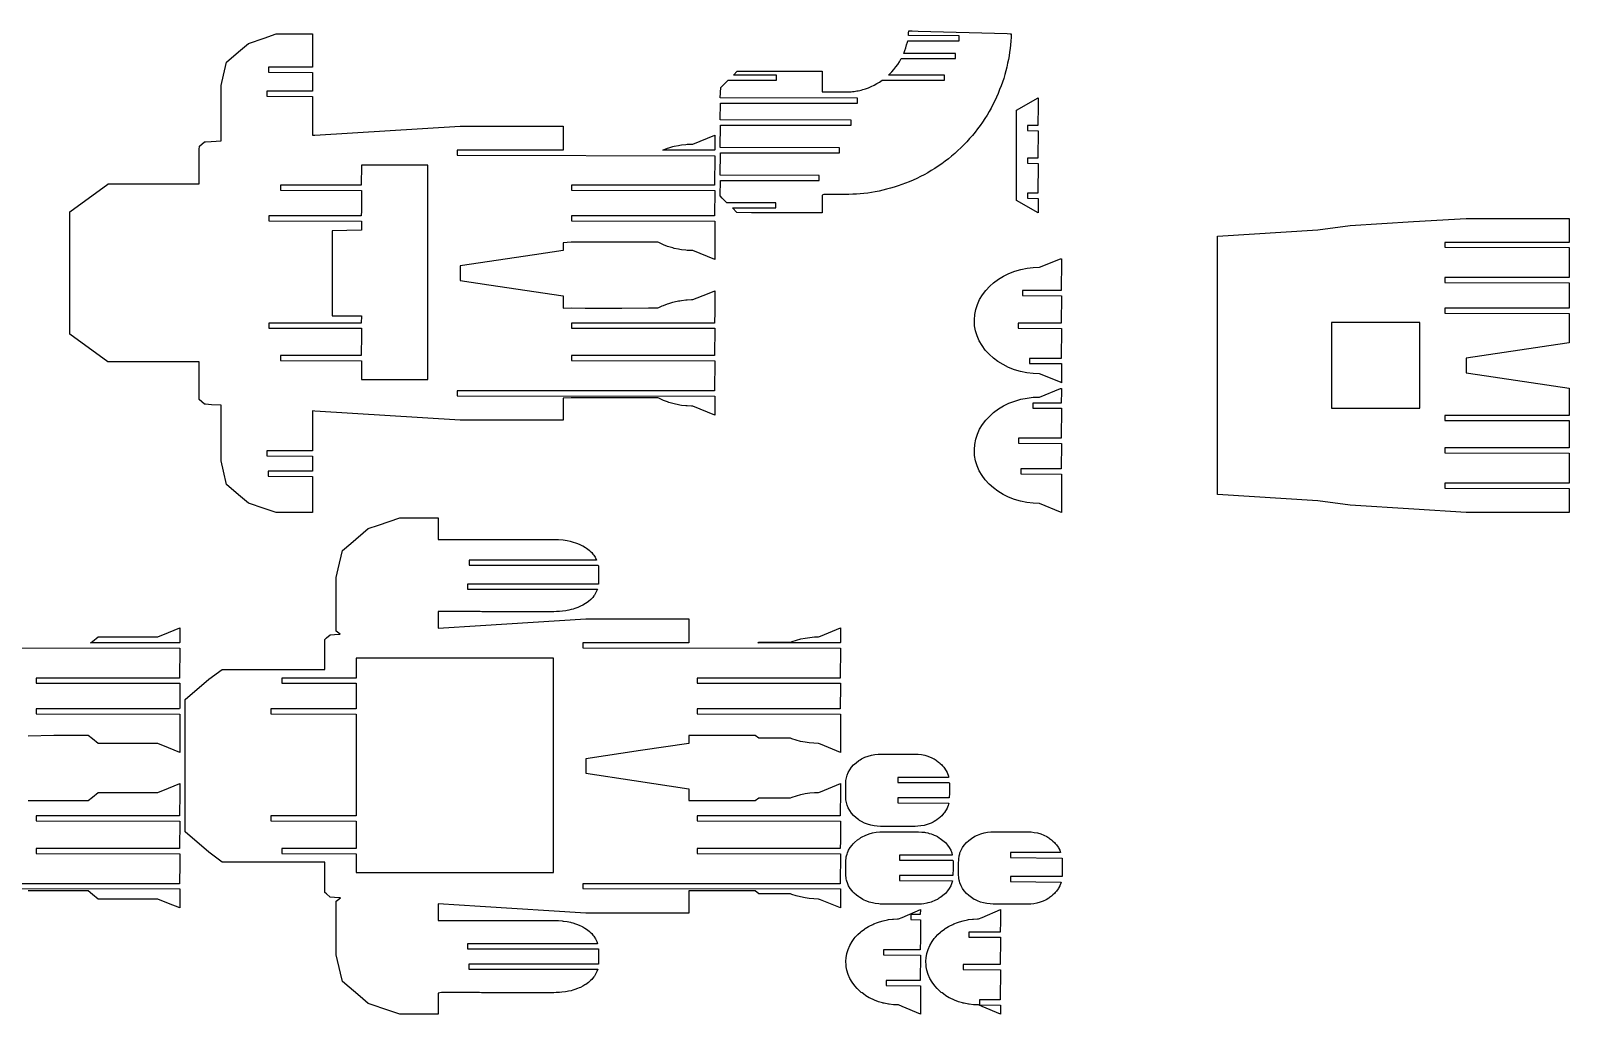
# Model space of a CAD drawing. Header units: millimetres. Extents: x -198 to 1194, y 2 to 1888.
# Drawn here: x 297 to 1194, y 2 to 575 of the extents above; entities that cross this region are included whole.
import ezdxf

# ---------------------------------------------------------------- set-up
doc = ezdxf.new("R2010")
doc.units = ezdxf.units.MM
doc.layers.get('0').update_dxf_attribs({"linetype": 'CONTINUOUS'})

msp = doc.modelspace()

# ---------------------------------------------------------------- linework, layer by layer
for points in [[(699.086726, 541.924279), (699.978437, 542.815992), (703.386948, 546.224506), (731.473157, 546.224506), (731.473157, 549.124506), (706.436945, 549.274506), (708.649234, 551.486795), (716.900259, 551.486795), (742.122717, 551.486796), (749.70093, 551.486796), (758.209367, 551.486795), (758.209369, 540.711886), (758.209371, 539.394874), (759.061589, 539.394407), (760.414403, 539.393666), (767.394367, 539.393666), (771.832838, 539.393666), (772.561586, 539.414468), (773.448547, 539.429617), (774.268538, 539.483589), (775.088518, 539.537598), (775.918403, 539.629891), (776.74827, 539.722221), (777.585599, 539.854336), (778.422898, 539.986487), (779.26499, 540.159733), (780.107065, 540.333013), (780.951083, 540.548475), (781.795071, 540.763972), (783.476633, 541.324611), (785.158134, 541.885315), (786.809479, 542.621097), (788.460761, 543.35694), (790.055058, 544.26599), (791.649281, 545.175096), (793.123846, 546.224506), (829.475423, 546.224506), (829.475423, 549.124506), (796.894579, 549.274506), (797.473125, 549.781562), (798.743178, 551.145232), (800.013144, 552.508933), (801.133366, 553.986218), (802.253497, 555.463525), (803.210388, 557.029575), (804.314541, 558.854176), (835.980632, 558.854176), (835.980632, 561.754176), (805.75702, 561.904176), (806.349239, 563.516108), (806.960429, 565.179928), (807.399992, 566.853502), (807.839473, 568.527063), (808.036582, 569.293819), (838.140061, 569.293819), (838.140061, 572.193819), (808.424745, 572.343819), (808.517385, 573.630512), (808.631187, 575.096191), (809.202989, 575.079489), (810.650227, 575.037213), (814.169881, 574.934404), (866.125322, 573.416774), (867.734407, 573.369773), (868.376855, 573.351006), (868.284277, 571.449385), (868.160405, 569.115129), (867.953417, 566.958041), (867.748419, 564.821376), (867.439637, 562.641233), (867.133813, 560.481734), (866.719481, 558.285134), (866.309114, 556.109329), (865.785997, 553.903398), (865.267866, 551.718348), (864.63332, 549.510692), (864.004816, 547.323934), (863.25688, 545.122582), (862.516062, 542.942065), (861.653522, 540.755392), (860.79918, 538.589415), (859.821605, 536.426067), (858.853321, 534.283191), (857.761151, 532.151983), (856.679358, 530.04094), (855.473918, 527.950757), (854.279926, 525.880348), (852.963429, 523.840031), (851.659429, 521.819013), (850.235014, 519.837247), (848.82412, 517.874225), (847.295811, 515.959423), (845.782002, 514.06273), (844.154693, 512.222919), (842.542821, 510.400507), (840.82221, 508.643219), (839.117924, 506.902545), (837.310472, 505.234712), (835.520159, 503.582648), (833.632979, 502.010516), (831.763696, 500.453242), (829.804488, 498.982287), (827.86386, 497.525234), (825.840797, 496.160109), (823.836911, 494.807882), (821.75851, 493.552365), (819.699815, 492.308706), (817.574864, 491.165669), (815.47005, 490.033422), (813.307443, 489.004823), (811.165335, 487.985933), (808.973995, 487.072831), (806.803419, 486.168342), (804.592171, 485.370908), (802.401877, 484.580993), (800.179348, 483.898554), (797.977877, 483.222541), (795.752406, 482.653629), (793.548015, 482.090071), (791.327565, 481.632484), (789.128153, 481.179197), (786.920248, 480.830077), (784.73326, 480.484229), (782.544936, 480.240126), (780.377333, 479.998298), (778.215064, 479.855255), (776.073273, 479.713532), (773.736368, 479.658809), (771.832838, 479.622505), (767.394367, 479.622505), (760.414403, 479.622505), (759.061589, 479.621764), (758.209374, 479.215842), (758.209369, 478.426891), (758.209367, 468.842169), (749.700929, 468.842169), (742.122717, 468.842169), (716.900259, 468.842169), (708.33821, 469.153191), (705.956889, 471.779513), (731.185629, 471.779513), (731.185629, 474.679513), (702.66189, 474.829512), (699.978437, 477.512967), (698.731888, 478.759517), (698.826888, 487.872456), (756.466852, 487.872456), (756.466852, 490.772456), (698.731888, 490.922456), (698.826888, 503.9654), (768.194579, 503.965399), (768.194579, 506.865399), (698.731888, 507.015399), (698.826888, 520.058343), (775.133005, 520.058343), (775.133005, 522.958343), (698.731888, 523.108343), (698.826888, 532.861991), (778.830348, 532.861991), (778.830348, 535.761991), (698.731888, 535.911991)], [(547.160208, 438.002826), (547.160208, 435.635573), (547.160208, 429.502826), (563.87023, 427.003594), (607.1602, 420.528934), (607.1602, 417.580351), (607.1602, 413.420647), (611.776592, 413.426276), (619.984054, 413.421317), (629.403804, 413.421318), (641.320312, 413.421318), (656.942468, 413.428479), (662.433395, 413.464753), (662.895766, 413.692249), (664.090252, 414.256925), (664.928284, 414.652432), (665.744428, 414.977758), (667.969309, 415.836422), (668.799244, 416.110623), (671.145491, 416.795656), (671.985427, 417.018775), (674.426193, 417.517664), (675.272451, 417.69), (676.108753, 417.810545), (678.628559, 418.115546), (679.469225, 418.187785), (682.021101, 418.290084), (682.862677, 418.314098), (691.368448, 421.784454), (695.556888, 423.493337), (695.556888, 422.049828), (695.556888, 411.464099), (695.461888, 404.643986), (611.990647, 404.643986), (611.990647, 401.743986), (695.556888, 401.593986), (695.461888, 385.651993), (611.990647, 385.651993), (611.990648, 382.751994), (695.556888, 382.601994), (695.461888, 365.132803), (545.334169, 365.132803), (545.334169, 362.232803), (695.556888, 362.082803), (695.556888, 352.42749), (695.556888, 350.983981), (691.368449, 352.692864), (682.862678, 356.163219), (682.021101, 356.187234), (679.469224, 356.28953), (678.628559, 356.361768), (676.108754, 356.666771), (675.272451, 356.787318), (674.426193, 356.959654), (671.985427, 357.458538), (671.145492, 357.681657), (668.799244, 358.366693), (667.969308, 358.640893), (665.744427, 359.49956), (664.928283, 359.824887), (662.895766, 360.785066), (662.35084, 361.05621), (656.9374, 361.049022), (641.320312, 361.056003), (631.900563, 361.056003), (619.984054, 361.056003), (611.776592, 361.051041), (607.160201, 360.856249), (607.160201, 360.321727), (607.1602, 353.219607), (607.1602, 348.01402), (591.076043, 348.01402), (547.160208, 348.014019), (462.339159, 353.298555), (461.076787, 353.377204), (461.077732, 352.407014), (461.08099, 349.05776), (461.081899, 348.125494), (461.082464, 347.544235), (461.0831, 346.892441), (461.083789, 346.185208), (461.084506, 345.447962), (461.085217, 344.716077), (461.085887, 344.031758), (461.086463, 343.438039), (461.004301, 330.103011), (434.464477, 330.103012), (434.464477, 327.203012), (461.102417, 327.053012), (461.015853, 318.23919), (435.173977, 318.23919), (435.173977, 315.33919), (461.113969, 315.18919), (461.11933, 309.683289), (461.121876, 307.070472), (461.122395, 306.535428), (461.122966, 305.952004), (461.123551, 305.350911), (461.124122, 304.760977), (461.125157, 303.701543), (461.125958, 302.877849), (461.126519, 302.301511), (461.127157, 301.64503), (461.127156, 297.923809), (461.127157, 296.988279), (461.127157, 294.189711), (448.487378, 294.189711), (439.860323, 294.189711), (432.802411, 296.589401), (423.754859, 299.665566), (417.987051, 304.568206), (410.94354, 310.555194), (409.149054, 318.181765), (407.728096, 324.220862), (407.728089, 350.563552), (407.72809, 356.700943), (402.261034, 357.041559), (398.661799, 357.265797), (398.003442, 357.306814), (395.011449, 360.043215), (395.011449, 361.83531), (395.01145, 367.21004), (395.011449, 381.960593), (391.480865, 381.960593), (341.8999, 381.960593), (341.636134, 382.11237), (319.636444, 398.224049), (319.636444, 461.476578), (319.636444, 469.59951), (341.636134, 485.711189), (341.899902, 485.862967), (391.480865, 485.862973), (395.011449, 485.862973), (395.011449, 500.493983), (395.011449, 505.807544), (395.248547, 507.795893), (398.003623, 510.313361), (398.639784, 510.352505), (402.034722, 510.561408), (407.728091, 510.911742), (407.72809, 517.772397), (407.728096, 543.207168), (409.149054, 549.246269), (410.94354, 556.87284), (417.987051, 562.859828), (423.754859, 567.762459), (432.802411, 570.838624), (439.860323, 573.238314), (448.487378, 573.238314), (461.127157, 573.238314), (461.127157, 569.460009), (461.127072, 565.696364), (461.126519, 565.126521), (461.125957, 564.550184), (461.124665, 563.222325), (461.124123, 562.667053), (461.123551, 562.077122), (461.122966, 561.47603), (461.122395, 560.892601), (461.121876, 560.357562), (461.11933, 557.744745), (461.020676, 553.842486), (435.381141, 553.842486), (435.381141, 550.942486), (461.11256, 550.792487), (461.007074, 539.872744), (434.464306, 539.872744), (434.464305, 536.972744), (461.098958, 536.822744), (461.086463, 523.98999), (461.085887, 523.396271), (461.085217, 522.711949), (461.084505, 521.980064), (461.083789, 521.242817), (461.0831, 520.535584), (461.082463, 519.88379), (461.081408, 518.798096), (461.080644, 518.014652), (461.077959, 515.257436), (461.077422, 514.7056), (461.076924, 514.194477), (462.486411, 514.281207), (547.160208, 519.491476), (563.244365, 519.491476), (607.1602, 519.491476), (607.1602, 513.363022), (607.1602, 505.531844), (545.334169, 505.531844), (545.334168, 502.631844), (695.556888, 502.208137), (695.461888, 485.024318), (611.990648, 485.024318), (611.990648, 482.124318), (695.556888, 481.974318), (695.461888, 467.089729), (611.990647, 467.089729), (611.990648, 464.189728), (695.556888, 464.039728), (695.556888, 443.171524), (695.556888, 441.728016), (691.368448, 443.436899), (682.862677, 446.907255), (682.021101, 446.93127), (679.469224, 447.03357), (678.628559, 447.105809), (676.108754, 447.410809), (675.27245, 447.531353), (674.426193, 447.70369), (671.985427, 448.202579), (671.145491, 448.425696), (668.799244, 449.110729), (667.969309, 449.384932), (665.744428, 450.243597), (664.928284, 450.568923), (662.895766, 451.529105), (662.350838, 451.800242), (656.937279, 451.793056), (641.320325, 451.800039), (631.900443, 451.800039), (619.984066, 451.800039), (611.776664, 451.795081), (607.160201, 451.449476), (607.1602, 448.956141), (607.1602, 446.976719), (590.450178, 444.477487)], [(884.041996, 477.268111), (884.041997, 473.32663), (884.041997, 468.842168), (871.551856, 476.048968), (871.551855, 527.883099), (871.551856, 528.798963), (884.041997, 536.005765), (884.041996, 531.521302), (883.946996, 519.829294), (877.846926, 519.829294), (877.846926, 516.929295), (884.041996, 516.779294), (883.946996, 500.837302), (877.846926, 500.837302), (877.846926, 497.937302), (884.041996, 497.787302), (883.946996, 480.318111), (877.846926, 480.318111), (877.846926, 477.418111)], [(691.368449, 512.528491), (695.556888, 514.237376), (695.556888, 512.793867), (695.556888, 505.681844), (695.461888, 505.531844), (665.267909, 505.531844), (665.744428, 505.721791), (667.969309, 506.580455), (668.799244, 506.854656), (671.145492, 507.539696), (671.985427, 507.762813), (674.426193, 508.261701), (675.27245, 508.434039), (676.108753, 508.554584), (678.628559, 508.859583), (679.469224, 508.931822), (682.0211, 509.034118), (682.862677, 509.058133)], [(472.591366, 408.800008), (476.766671, 408.800008), (489.581848, 408.800007), (489.486849, 404.643986), (435.659147, 404.643986), (435.659147, 401.743986), (489.581849, 401.593986), (489.581849, 397.730275), (489.486849, 385.651993), (442.346649, 385.651994), (442.34665, 382.751993), (489.58185, 382.601993), (489.58185, 371.703713), (528.324407, 371.703713), (528.324407, 488.603219), (528.324407, 496.703714), (489.58185, 496.703714), (489.48685, 485.024318), (442.346649, 485.024318), (442.346649, 482.124318), (489.581849, 481.974318), (489.581849, 470.110678), (489.486849, 467.089728), (435.659147, 467.089729), (435.659147, 464.189728), (489.581849, 464.039729), (489.581848, 458.80001), (472.591366, 458.397354), (472.591366, 453.833929)], [(988.731896, 354.124035), (988.731896, 392.911904), (988.731896, 405.829143), (988.731888, 409.256617), (988.731903, 455.310262), (1047.160673, 459.011181), (1066.006869, 461.500971), (1102.958979, 463.774761), (1133.713115, 465.667168), (1139.198179, 465.667169), (1193.713108, 465.667168), (1193.713108, 463.577225), (1193.713108, 460.516436), (1193.713108, 459.901098), (1193.713108, 457.548953), (1193.713108, 456.708732), (1193.713108, 456.013944), (1193.713108, 455.361732), (1193.618108, 451.707536), (1121.272506, 451.707536), (1121.272506, 448.807536), (1193.713108, 448.657536), (1193.618108, 431.20001), (1121.272502, 431.20001), (1121.272502, 428.30001), (1193.713108, 428.15001), (1193.713108, 417.091237), (1193.618108, 413.26542), (1121.272498, 413.26542), (1121.272498, 410.36542), (1193.713108, 410.21542), (1193.713108, 397.098661), (1193.713108, 396.472254), (1193.713108, 395.712255), (1193.713108, 394.913653), (1193.713108, 393.931851), (1193.713108, 393.152411), (1187.133186, 392.168286), (1133.713115, 384.178517), (1133.713115, 383.246362), (1133.713115, 375.678518), (1140.293037, 374.694392), (1193.713108, 366.704625), (1193.713108, 365.543559), (1193.713108, 364.081046), (1193.713108, 363.498303), (1193.713108, 362.783728), (1193.713108, 362.150625), (1193.713108, 361.520293), (1193.618108, 350.819678), (1121.272498, 350.819678), (1121.272498, 347.919678), (1193.713108, 347.769678), (1193.713108, 341.731118), (1193.618108, 331.827685), (1121.272502, 331.827685), (1121.272502, 328.927685), (1193.713108, 328.777685), (1193.618108, 311.308494), (1121.272506, 311.308494), (1121.272506, 308.408495), (1193.713108, 308.258494), (1193.713108, 303.25476), (1193.713108, 302.592391), (1193.713108, 301.728998), (1193.713108, 299.128797), (1193.713108, 298.386919), (1193.713108, 295.964935), (1193.713108, 294.189711), (1188.228044, 294.189711), (1133.713115, 294.189711), (1103.113269, 296.096148), (1066.006856, 298.40796), (1047.161166, 300.912378), (988.731903, 304.658779), (988.731888, 350.696561)], [(858.021266, 384.172325), (855.515993, 386.431169), (853.293822, 388.879336), (851.376122, 391.493294), (849.781308, 394.247927), (848.524712, 397.116749), (847.618423, 400.072192), (847.071118, 403.085845), (846.91224, 405.724934), (846.91224, 406.532558), (847.143278, 409.571632), (847.737928, 412.577664), (848.690431, 415.521759), (849.991666, 418.375617), (851.629125, 421.111808), (853.587069, 423.704035), (855.846699, 426.127373), (858.162897, 428.197137), (860.96925, 430.251101), (863.885003, 432.005044), (867.089983, 433.563306), (870.44077, 434.852559), (873.931129, 435.869747), (877.598944, 436.615081), (881.267012, 437.056546), (884.970752, 437.204189), (897.064886, 442.138597), (897.664963, 442.176617), (897.664962, 440.660003), (897.569963, 423.534077), (875.053373, 423.534077), (875.053374, 420.634077), (897.664962, 420.484077), (897.569963, 404.542084), (872.417743, 404.542084), (872.417743, 401.642084), (897.664963, 401.492084), (897.569963, 384.022894), (878.964705, 384.022894), (878.964705, 381.122894), (897.664963, 380.972894), (897.664963, 369.874072), (897.064886, 370.118903), (884.970752, 375.05331), (884.898815, 375.055363), (881.195153, 375.207125), (877.45512, 375.667454), (873.859332, 376.406817), (870.369828, 377.428376), (866.846481, 378.804079), (863.637511, 380.391589), (860.567189, 382.282017)], [(1058.14262, 404.975701), (1055.076517, 404.975701), (1055.076517, 401.376062), (1055.076517, 360.580147), (1055.076517, 358.57534), (1055.076517, 354.975699), (1092.40273, 354.975699), (1106.631082, 354.975699), (1106.631082, 386.680436), (1106.631082, 404.975701)], [(853.587068, 348.019673), (855.846699, 350.443015), (858.162897, 352.512779), (860.96925, 354.566743), (863.885002, 356.320681), (867.089983, 357.878943), (870.44077, 359.168195), (873.931129, 360.185393), (877.598944, 360.930726), (881.267012, 361.372188), (884.970752, 361.519827), (897.064886, 366.45424), (897.664962, 366.492261), (897.664963, 364.975646), (897.569963, 357.99354), (881.049194, 357.99354), (881.049194, 355.09354), (897.664962, 354.94354), (897.569962, 337.486014), (872.649208, 337.486014), (872.649208, 334.586014), (897.664963, 334.436014), (897.569962, 319.551424), (873.906165, 319.551424), (873.906165, 316.651424), (897.664962, 316.501424), (897.664962, 294.189711), (897.064886, 294.434542), (884.898815, 299.371003), (881.195153, 299.52277), (877.45512, 299.983094), (873.859332, 300.722464), (870.369828, 301.744019), (866.846481, 303.119719), (863.637511, 304.707231), (860.567189, 306.597661), (858.021266, 308.487969), (855.515993, 310.746809), (853.293822, 313.194978), (851.376122, 315.808935), (849.781308, 318.563568), (848.524712, 321.432391), (847.618423, 324.387834), (847.071118, 327.401489), (846.91224, 330.040578), (846.912239, 330.848201), (847.143278, 333.887274), (847.737928, 336.893305), (848.690431, 339.837401), (849.991666, 342.691253), (851.629125, 345.42745)], [(624.574489, 47.699889), (625.088247, 47.092638), (626.11147, 45.54223), (626.890785, 43.962312), (627.178349, 42.690108), (551.39318, 42.690108), (551.39318, 39.790108), (627.722717, 39.790109), (627.840497, 39.176748), (627.842675, 35.211877), (627.735303, 30.826287), (552.213336, 30.826287), (552.213336, 27.926287), (627.339446, 27.776287), (626.891241, 26.461443), (626.111884, 24.881512), (625.392924, 23.79219), (625.088545, 23.331122), (624.357956, 22.46764), (623.823887, 21.836555), (623.177775, 21.22619), (622.328503, 20.424069), (621.873133, 20.075822), (620.464804, 19.021334), (619.850779, 18.63976), (618.68273, 17.941117), (617.284181, 17.263928), (616.553528, 16.910208), (615.604007, 16.54272), (613.897566, 15.916678), (612.75863, 15.572902), (611.928316, 15.332725), (610.347548, 14.990981), (609.442426, 14.795343), (608.564153, 14.664132), (606.458277, 14.38008), (605.013463, 14.259817), (604.389503, 14.207891), (603.167306, 14.174375), (601.783133, 14.139132), (596.107986, 14.139133), (594.084657, 14.139132), (587.406881, 14.139132), (583.095907, 14.139132), (579.472661, 14.139132), (573.782407, 14.139133), (572.160509, 14.139133), (571.044562, 14.139133), (565.083183, 14.139132), (562.271812, 14.139132), (560.281852, 14.158932), (559.627577, 14.165185), (558.453506, 14.174014), (556.44465, 14.186084), (554.832786, 14.195658), (552.677944, 14.204431), (551.245467, 14.20789), (550.184246, 14.215604), (548.862676, 14.215097), (547.675645, 14.218732), (536.308133, 14.218921), (534.382353, 13.899149), (534.382353, 6.542479), (534.382354, 1.587501), (527.214338, 1.5875), (511.939787, 1.5875), (506.075533, 3.581347), (493.579212, 7.830095), (488.786877, 11.903582), (478.574738, 20.583906), (477.394098, 25.601649), (474.878234, 36.294115), (474.878234, 46.290715), (474.878234, 67.592786), (475.62644, 68.184385), (477.31157, 69.516802), (473.895394, 69.729636), (471.258639, 69.893911), (469.257884, 71.723751), (468.266646, 72.630312), (468.266646, 80.122991), (468.266646, 90.300532), (414.260638, 90.300532), (408.473297, 90.300532), (400.582217, 96.172639), (386.787293, 107.898314), (386.787293, 114.772319), (386.787293, 185.09944), (400.664258, 196.894843), (408.473296, 202.697221), (414.260637, 202.697221), (468.266646, 202.697221), (468.266646, 212.758933), (468.266646, 220.16634), (469.257944, 221.072144), (471.258821, 222.900457), (473.806669, 223.057235), (477.091585, 223.259368), (476.333377, 223.858876), (474.878234, 225.009443), (474.878235, 235.006042), (474.878234, 256.308108), (476.058874, 261.325855), (478.574738, 272.018329), (483.367074, 276.091809), (493.579212, 284.772116), (499.443465, 286.765963), (511.939785, 291.014711), (519.107802, 291.01471), (534.382353, 291.01471), (534.382354, 288.68945), (534.382354, 285.038285), (534.382354, 279.546087), (534.382353, 278.374556), (536.73742, 278.383491), (547.951921, 278.38349), (549.105657, 278.387518), (550.355297, 278.387496), (551.251079, 278.394333), (552.856677, 278.398403), (554.985585, 278.407321), (556.715826, 278.417804), (558.659276, 278.429716), (559.780667, 278.438278), (560.401027, 278.444281), (562.269755, 278.46309), (565.547569, 278.463091), (571.217272, 278.463091), (572.361227, 278.463091), (574.026568, 278.46309), (579.682737, 278.46309), (583.36893, 278.463091), (587.627248, 278.463091), (594.392534, 278.463091), (596.339868, 278.46309), (601.780742, 278.46309), (603.248751, 278.425628), (604.387587, 278.394333), (607.122024, 278.154148), (609.442439, 277.806868), (611.240341, 277.417507), (611.92386, 277.269486), (613.024433, 276.950583), (614.303314, 276.563922), (614.923436, 276.323563), (616.552857, 275.692026), (618.085638, 274.948743), (618.678822, 274.661106), (620.134123, 273.789368), (620.76464, 273.376954), (622.330296, 272.178167), (622.850325, 271.686289), (623.823702, 270.765668), (624.527195, 269.933185), (625.086724, 269.271113), (625.816532, 268.163992), (626.108771, 267.720711), (626.575959, 266.429583), (552.324686, 266.429583), (552.324686, 263.529582), (627.565635, 263.529582), (627.738002, 262.990634), (627.835607, 261.218289), (627.837455, 257.390358), (627.829149, 253.222116), (627.695047, 252.459841), (551.37935, 252.459841), (551.379351, 249.559841), (627.148914, 249.409841), (626.88678, 248.63991), (626.108447, 247.059993), (625.4275, 246.026927), (625.086536, 245.509597), (624.402385, 244.699907), (623.823745, 244.015035), (623.231904, 243.45515), (621.936608, 242.300728), (620.625814, 241.296785), (620.188183, 241.024355), (618.678145, 240.119591), (617.358247, 239.479365), (616.552828, 239.088677), (615.68558, 238.752425), (613.985741, 238.120488), (613.08499, 237.848045), (611.922965, 237.511206), (610.435539, 237.188949), (609.442584, 236.973817), (608.656986, 236.856193), (606.77005, 236.585202), (605.104665, 236.446234), (604.387279, 236.386371), (603.268789, 236.355615), (601.780322, 236.317601), (596.396835, 236.317602), (594.468207, 236.317602), (587.681386, 236.317601), (583.436029, 236.317601), (579.734345, 236.317601), (574.086572, 236.317601), (572.410538, 236.317601), (571.259701, 236.317601), (565.297204, 236.317601), (562.269873, 236.317601), (560.430348, 236.336172), (559.818236, 236.342114), (558.709773, 236.350611), (556.782634, 236.362481), (555.02304, 236.373195), (552.900444, 236.38215), (551.254797, 236.386371), (550.397159, 236.392993), (549.166645, 236.393081), (547.883649, 236.397212), (536.575309, 236.397139), (534.341478, 236.390267), (534.340805, 235.69824), (534.332121, 226.781574), (558.921001, 228.294611), (620.415405, 232.078573), (648.521492, 232.078574), (680.415397, 232.078574), (680.415397, 221.369471), (680.415397, 218.118941), (618.589366, 218.118941), (618.589366, 215.21894), (768.812085, 215.068941), (768.717085, 197.611415), (685.245845, 197.611415), (685.245845, 194.711415), (768.812085, 194.561415), (768.812085, 193.443639), (768.717085, 179.676825), (685.245845, 179.676825), (685.245844, 176.776825), (768.812085, 176.626826), (768.812085, 158.320811), (768.812085, 154.315112), (757.189272, 159.057221), (756.117874, 159.494351), (753.367274, 159.576476), (750.644084, 159.820654), (748.223232, 160.169593), (745.577028, 160.70863), (743.021037, 161.390876), (740.579413, 162.199742), (739.646994, 162.571417), (735.556248, 162.571417), (721.208789, 162.571417), (719.177094, 164.229284), (710.743334, 164.229284), (680.415397, 164.229284), (680.415397, 162.904307), (680.415397, 159.563817), (652.2154, 155.346086), (620.415405, 150.589923), (620.415405, 146.594922), (620.415405, 142.089923), (648.615402, 137.872193), (680.415398, 133.11603), (680.415398, 128.139973), (680.415398, 126.166264), (710.743336, 126.166264), (719.177093, 126.166263), (721.208789, 127.824131), (735.556248, 127.82413), (739.646995, 127.824131), (740.618619, 128.210936), (743.145663, 129.041056), (745.773568, 129.727091), (748.223233, 130.225954), (750.933796, 130.609961), (753.681759, 130.831679), (756.117874, 130.901195), (757.189272, 131.338325), (768.812085, 136.080434), (768.812086, 132.074733), (768.717085, 117.231083), (685.245845, 117.231082), (685.245845, 114.331083), (768.812085, 114.181083), (768.812085, 102.699602), (768.717085, 98.23909), (685.245845, 98.23909), (685.245844, 95.33909), (768.812085, 95.18909), (768.717085, 77.719899), (618.589365, 77.719899), (618.589366, 74.819899), (768.812085, 74.6699), (768.812085, 67.576777), (768.812086, 63.571078), (757.189272, 68.313185), (756.117874, 68.750316), (753.367274, 68.832437), (750.644084, 69.076613), (748.223233, 69.425561), (745.577028, 69.964595), (743.021037, 70.646847), (740.579413, 71.455703), (739.646994, 71.827379), (735.556248, 71.82738), (721.20879, 71.827377), (719.177093, 73.485244), (710.743335, 73.485244), (680.415397, 73.485244), (680.415397, 69.697563), (680.415397, 60.601116), (652.30931, 60.601116), (620.415404, 60.601116), (558.814059, 64.439014), (534.331984, 65.9643), (534.340792, 56.916768), (534.398219, 56.211847), (536.613074, 56.205017), (547.822863, 56.205017), (548.921315, 56.208743), (550.226117, 56.208359), (551.245338, 56.215859), (552.721724, 56.219467), (554.870211, 56.228277), (556.510925, 56.238071), (558.503957, 56.250106), (559.665127, 56.258871), (560.311052, 56.265065), (562.270919, 56.284622), (565.402635, 56.284622), (571.086989, 56.284622), (572.209817, 56.284622), (573.842374, 56.284622), (579.524267, 56.284622), (583.16296, 56.284622), (587.461021, 56.284622), (594.160274, 56.284622), (596.164953, 56.284622), (601.782445, 56.284622), (603.18724, 56.248831), (604.38894, 56.215858), (606.519198, 56.038462), (607.247077, 55.956474), (609.442346, 55.628405), (611.371037, 55.211299), (611.927194, 55.091029), (612.819425, 54.832844), (614.300995, 54.385453), (615.021758, 54.106426), (616.553313, 53.513552), (618.180951, 52.725234), (618.681876, 52.482631), (619.905409, 51.750618), (620.826189, 51.148914), (622.328756, 49.999698), (622.905158, 49.455108), (623.823809, 48.587187)], [(355.118039, 221.645228), (370.918082, 221.645229), (377.14013, 224.183827), (383.612292, 226.824473), (383.612293, 221.242949), (383.612293, 218.268941), (383.517292, 218.118941), (331.687577, 218.118941), (332.714281, 218.956734), (336.008996, 221.645228)], [(768.717085, 218.118941), (720.658275, 218.118941), (721.208789, 218.568162), (735.556247, 218.568164), (739.646994, 218.568166), (740.618618, 218.954972), (743.145663, 219.785091), (745.773568, 220.471122), (748.223233, 220.96999), (750.933795, 221.353999), (753.681759, 221.575714), (756.117874, 221.645229), (757.189272, 222.08236), (768.812085, 226.824473), (768.812086, 222.818772), (768.812085, 218.268941)], [(436.733457, 176.776825), (486.579621, 176.626825), (486.484621, 117.231083), (436.733457, 117.231083), (436.733457, 114.331083), (486.579621, 114.181083), (486.579621, 102.966219), (486.484621, 98.23909), (443.2683, 98.23909), (443.2683, 95.33909), (486.579621, 95.18909), (486.579621, 84.29081), (503.760994, 84.290809), (601.579604, 84.29081), (601.579604, 170.16298), (601.579604, 209.29081), (503.760995, 209.29081), (486.579621, 209.290811), (486.484621, 197.611415), (443.240507, 197.611415), (443.240507, 194.711414), (486.579621, 194.561415), (486.484621, 179.676825), (436.733457, 179.676825)], [(832.296677, 136.774468), (832.392102, 136.26899), (832.437409, 133.941477), (832.437493, 130.447661), (832.29705, 127.810647), (802.255845, 127.810647), (802.255845, 124.910647), (832.03336, 124.760647), (831.828315, 124.020271), (831.626943, 123.337584), (831.256932, 122.414305), (830.982699, 121.763481), (830.488708, 120.842222), (830.14923, 120.232728), (829.525563, 119.325396), (829.130454, 118.765666), (828.373533, 117.885436), (827.934238, 117.382496), (827.043088, 116.543447), (826.572568, 116.10267), (826.063558, 115.710967), (825.061695, 114.944298), (824.544641, 114.618691), (823.422032, 113.923343), (822.911498, 113.663501), (821.677881, 113.052826), (821.188217, 112.856153), (819.40158, 112.203768), (817.580158, 111.70922), (815.753197, 111.370814), (813.94929, 111.182198), (812.342856, 111.123493), (801.72585, 111.123493), (792.092716, 111.123493), (790.276546, 111.19552), (788.415576, 111.416375), (786.551583, 111.79267), (784.703477, 112.329865), (782.893051, 113.031409), (781.094142, 113.929622), (780.034405, 114.585363), (779.478988, 114.925477), (777.922675, 116.102671), (776.519528, 117.408429), (775.29067, 118.820916), (774.251317, 120.315483), (773.410211, 121.865872), (772.76958, 123.445803), (772.3256, 125.030117), (772.069213, 126.595949), (772.040581, 127.593689), (771.989883, 128.123485), (772.012188, 129.521358), (771.987085, 132.196237), (772.012267, 134.886008), (771.990253, 136.268991), (772.040044, 136.789128), (772.068926, 137.796526), (772.325219, 139.36237), (772.769092, 140.946673), (773.409581, 142.52659), (774.250535, 144.076999), (775.289696, 145.571547), (776.518331, 146.984058), (777.921242, 148.289805), (779.477306, 149.466992), (780.33448, 149.991977), (781.18814, 150.516177), (783.025545, 151.41381), (784.928399, 152.130625), (786.86776, 152.666853), (788.8181, 153.026702), (790.757435, 153.216995), (792.093089, 153.268982), (801.838031, 153.268982), (812.3425, 153.268982), (814.235202, 153.198431), (816.102458, 152.977815), (817.985808, 152.597159), (819.854037, 152.051449), (821.203968, 151.530221), (821.675725, 151.340739), (822.926099, 150.721745), (823.42069, 150.470023), (824.558011, 149.765518), (825.061164, 149.448671), (826.075526, 148.672397), (826.572713, 148.289804), (827.032844, 147.858774), (827.934828, 147.009481), (828.365837, 146.516053), (829.131252, 145.625879), (829.520007, 145.075162), (830.150008, 144.158564), (830.484885, 143.557383), (830.983317, 142.627756), (831.254456, 141.984336), (831.627337, 141.053811), (831.826864, 140.37748), (831.885002, 139.674469), (802.254195, 139.674469), (802.254195, 136.774469)], [(771.987449, 82.802995), (772.014883, 84.24117), (771.998444, 86.875748), (772.014606, 89.503175), (771.987085, 90.948501), (772.046341, 91.483984), (772.088296, 92.476036), (772.249245, 93.37289), (772.369433, 94.04188), (772.671483, 95.025088), (772.85629, 95.626183), (773.345177, 96.725973), (773.558753, 97.206101), (774.480977, 98.756509), (775.620464, 100.251058), (776.218294, 100.87788), (777.054607, 101.767307), (778.801085, 103.248165), (780.050437, 104.146502), (780.761367, 104.560528), (781.82105, 105.177423), (782.883999, 105.672251), (783.694284, 106.049323), (785.111091, 106.563862), (785.637297, 106.7549), (787.617116, 107.292277), (789.63449, 107.6695), (791.882982, 107.893672), (793.32246, 107.948493), (798.933122, 107.948493), (811.816399, 107.948493), (813.395329, 107.948493), (814.379652, 107.941511), (816.375855, 107.839505), (817.900089, 107.664686), (818.464126, 107.55395), (819.797088, 107.292276), (820.55985, 107.075588), (821.688787, 106.7549), (822.622603, 106.399949), (823.545112, 106.049323), (824.610512, 105.530197), (825.334556, 105.177423), (826.482937, 104.477372), (827.025739, 104.146502), (828.589093, 102.969315), (829.998521, 101.663569), (831.232829, 100.251058), (832.276741, 98.756509), (833.121528, 97.206101), (833.76494, 95.626183), (833.985782, 94.353979), (803.30835, 94.353979), (803.30835, 91.453979), (834.379529, 91.453979), (834.476544, 90.948501), (834.549233, 86.850835), (834.380536, 82.490158), (803.298373, 82.490158), (803.298373, 79.590158), (834.135364, 79.440158), (833.765365, 78.125313), (833.122004, 76.545383), (832.27726, 74.994993), (831.233357, 73.500426), (829.999053, 72.087939), (828.589582, 70.782181), (827.439463, 69.916154), (827.026159, 69.604987), (825.892507, 68.913945), (825.334876, 68.574079), (824.263376, 68.051996), (823.545305, 67.702172), (822.577096, 67.334169), (821.688824, 66.996595), (820.857856, 66.760541), (819.796951, 66.459213), (819.128141, 66.327916), (817.408175, 66.030421), (816.024646, 65.871761), (814.184854, 65.803003), (813.296064, 65.803003), (811.522502, 65.803003), (798.84543, 65.803003), (793.322815, 65.803003), (791.905641, 65.856957), (791.249997, 65.8994), (789.110296, 66.179525), (787.618978, 66.459213), (785.638588, 66.996595), (784.286989, 67.487332), (783.695002, 67.702173), (782.618942, 68.202979), (781.821212, 68.574079), (781.025474, 69.037369), (780.050092, 69.604987), (779.522551, 69.984364), (778.124528, 71.037088), (776.844494, 72.188207), (776.14681, 72.950302), (775.621903, 73.500425), (774.481946, 74.994993), (773.559373, 76.545383), (773.082409, 77.617886), (772.856672, 78.125313), (772.556148, 79.103023), (772.369659, 79.709627), (772.208014, 80.609609), (772.08843, 81.27546), (772.046194, 82.272063)], [(854.173568, 66.093959), (852.312573, 66.468659), (850.465188, 67.004564), (848.653549, 67.705562), (847.536219, 68.259019), (846.892945, 68.574079), (845.210487, 69.604994), (843.655172, 70.782187), (842.25298, 72.087939), (841.025013, 73.500438), (839.98645, 74.994999), (839.146005, 76.545395), (838.505911, 78.125313), (838.203516, 79.205453), (838.06232, 79.709615), (837.891363, 80.75495), (837.806181, 81.275472), (837.7396, 82.803007), (837.753996, 83.70799), (837.72435, 86.87576), (837.753873, 90.025994), (837.772592, 91.298131), (837.806362, 92.476036), (837.978587, 93.528503), (838.062555, 94.04188), (838.368017, 95.132564), (838.50623, 95.626183), (839.146446, 97.206113), (839.987028, 98.756515), (841.025762, 100.25107), (842.253922, 101.663568), (843.656342, 102.969315), (845.211895, 104.146508), (847.221952, 105.33773), (848.722361, 106.07407), (850.626208, 106.796138), (852.565791, 107.336811), (854.515337, 107.700603), (856.452735, 107.894667), (857.835378, 107.948493), (865.789901, 107.948493), (878.082404, 107.948492), (879.971812, 107.878437), (881.835335, 107.658903), (883.717224, 107.279404), (885.585811, 106.734526), (887.409207, 106.024057), (889.156707, 105.15282), (890.350972, 104.412973), (890.80004, 104.130162), (891.866966, 103.313592), (892.314325, 102.969315), (892.727853, 102.581908), (893.678673, 101.686566), (894.068278, 101.240491), (894.876545, 100.300414), (895.2294, 99.800513), (895.895862, 98.830808), (896.200637, 98.283598), (896.728846, 97.298399), (896.976, 96.711806), (897.140183, 95.914985), (867.925353, 95.914985), (867.925353, 93.014985), (898.091656, 92.530008), (898.129149, 91.881735), (898.130271, 90.948501), (898.178707, 88.460496), (898.178637, 85.294043), (898.130156, 82.803007), (898.034311, 81.945243), (867.967449, 81.945243), (867.967449, 79.045243), (897.552409, 78.639203), (897.37228, 78.028585), (896.973581, 77.033489), (896.729537, 76.454334), (896.196874, 75.460749), (895.896728, 74.92188), (895.22392, 73.942863), (894.87744, 73.452012), (894.060659, 72.501974), (893.679372, 72.065444), (892.717693, 71.159816), (892.31459, 70.782187), (891.879024, 70.446993), (890.799641, 69.620843), (890.364438, 69.346771), (888.734869, 68.383704), (887.014998, 67.568808), (885.23232, 66.909264), (883.416163, 66.407776), (881.596474, 66.062296), (879.802443, 65.86589), (878.082229, 65.803003), (865.628109, 65.803003), (857.836006, 65.803003), (856.029132, 65.874471)], [(795.52113, 21.214785), (795.52113, 18.314785), (815.456982, 18.164785), (815.456982, 8.596246), (815.456982, 1.5875), (804.773005, 6.138497), (802.762771, 6.994786), (800.318199, 7.092784), (799.746232, 7.115713), (797.325198, 7.408759), (796.758735, 7.477325), (794.384559, 7.962601), (793.829065, 8.076143), (793.289882, 8.233568), (790.985425, 8.906397), (788.77289, 9.760302), (788.255211, 9.960094), (786.155901, 10.986849), (785.664718, 11.227084), (783.698846, 12.416804), (783.23888, 12.695168), (781.425389, 14.036393), (781.001078, 14.350205), (779.357412, 15.830019), (778.631706, 16.551588), (777.173721, 18.155736), (775.621033, 20.269581), (774.329741, 22.497437), (773.312282, 24.817843), (772.578436, 27.208454), (772.219309, 29.184018), (772.107181, 30.112975), (772.015183, 32.574477), (772.135279, 34.569253), (772.578436, 37.007048), (773.312282, 39.397659), (774.329741, 41.718067), (775.621033, 43.945923), (776.879317, 45.658964), (777.514853, 46.435101), (778.972838, 48.039251), (780.616504, 49.51906), (781.001078, 49.865299), (782.81457, 51.206527), (783.238881, 51.520339), (785.204753, 52.710057), (785.664718, 52.988421), (787.764028, 54.015175), (788.255211, 54.255409), (790.467746, 55.109312), (790.985425, 55.309103), (791.524608, 55.46653), (793.829065, 56.139362), (796.203241, 56.624635), (796.758735, 56.738177), (799.17977, 57.031226), (799.746233, 57.099791), (802.190804, 57.197786), (802.762771, 57.220714), (804.773005, 58.077003), (815.456982, 62.628003), (815.361982, 59.6569), (809.900814, 59.6569), (809.900814, 56.756901), (815.456982, 56.606901), (815.456982, 55.619259), (815.456982, 45.424723), (815.361982, 39.149374), (793.99884, 39.149374), (793.99884, 36.249374), (815.456982, 36.099375), (815.361982, 21.214785)], [(829.883777, 51.520336), (831.849649, 52.710055), (832.309614, 52.988419), (834.408925, 54.015176), (834.900108, 54.25541), (837.112642, 55.109318), (837.630321, 55.30911), (838.169504, 55.466535), (840.473961, 56.139361), (842.848138, 56.624638), (843.403632, 56.73818), (845.824667, 57.031226), (846.391129, 57.099792), (848.835701, 57.19779), (849.407668, 57.220719), (851.417901, 58.077007), (862.101878, 62.628003), (862.101878, 55.619258), (862.006878, 49.51308), (843.650174, 49.51308), (843.650174, 46.61308), (862.101878, 46.46308), (862.101878, 45.424724), (862.006878, 30.521087), (840.464693, 30.521087), (840.464693, 27.621087), (862.101878, 27.471087), (862.006879, 10.001897), (849.878351, 10.001897), (849.878351, 7.101897), (862.101878, 6.951897), (862.101878, 1.5875), (851.417902, 6.138504), (849.407668, 6.994793), (846.963096, 7.092787), (846.391129, 7.115715), (843.970094, 7.408764), (843.403632, 7.47733), (841.029456, 7.962604), (840.473962, 8.076145), (839.934779, 8.233571), (837.630322, 8.906397), (835.417787, 9.760305), (834.900108, 9.960097), (832.800797, 10.986851), (832.309614, 11.227086), (830.343742, 12.416804), (829.883777, 12.695168), (828.070285, 14.03639), (827.645975, 14.350202), (826.002309, 15.830016), (825.276602, 16.551586), (823.818617, 18.155736), (822.26593, 20.269579), (820.974637, 22.497434), (819.957179, 24.817849), (819.223332, 27.208459), (818.864205, 29.184021), (818.752077, 30.112977), (818.66008, 32.574475), (818.780175, 34.569255), (819.223332, 37.007049), (819.957179, 39.397664), (820.974637, 41.718071), (822.26593, 43.94592), (823.524214, 45.658959), (824.15975, 46.435096), (825.617735, 48.039249), (827.2614, 49.519063), (827.645975, 49.865302), (829.459466, 51.206524)]]:
    msp.add_lwpolyline(points, close=True)
for points in [[(233.389573, 215.218941), (383.612293, 215.068941), (383.517292, 197.611415), (300.046052, 197.611415), (300.046052, 194.711414), (383.612292, 194.561415), (383.612292, 180.311795), (383.517292, 179.676825), (300.046052, 179.676825), (300.046052, 176.776825), (383.612292, 176.626825), (383.612292, 159.896632), (383.612292, 154.315112), (377.140129, 156.955755), (370.918082, 159.494352), (351.809039, 159.494352), (336.008996, 159.494351), (332.714281, 162.182845), (330.206395, 164.229284), (310.338632, 164.229284), (295.215605, 163.741405)], [(295.215605, 126.166263), (310.338632, 126.166264), (330.206396, 126.166264), (332.714282, 128.212702), (336.008997, 130.901195), (355.118039, 130.901195), (370.918082, 130.901195), (377.14013, 133.439792), (383.612292, 136.080434), (383.612292, 130.498912), (383.517292, 117.231083), (300.046052, 117.231083), (300.046052, 114.331083), (383.612292, 114.181083), (383.517292, 98.23909), (300.046052, 98.23909), (300.046052, 95.33909), (383.612292, 95.189091), (383.612292, 89.567758), (383.517293, 77.719899), (233.389573, 77.719899)], [(233.389573, 74.819899), (383.612293, 74.669899), (383.612293, 69.152597), (383.612292, 63.571078), (377.140129, 66.211721), (370.918082, 68.750316), (351.809039, 68.750316), (336.008996, 68.750316), (332.71428, 71.438807), (330.206395, 73.485243), (310.338632, 73.485243), (295.215605, 73.485244)]]:
    msp.add_lwpolyline(points)

doc.saveas('drawing.dxf')
